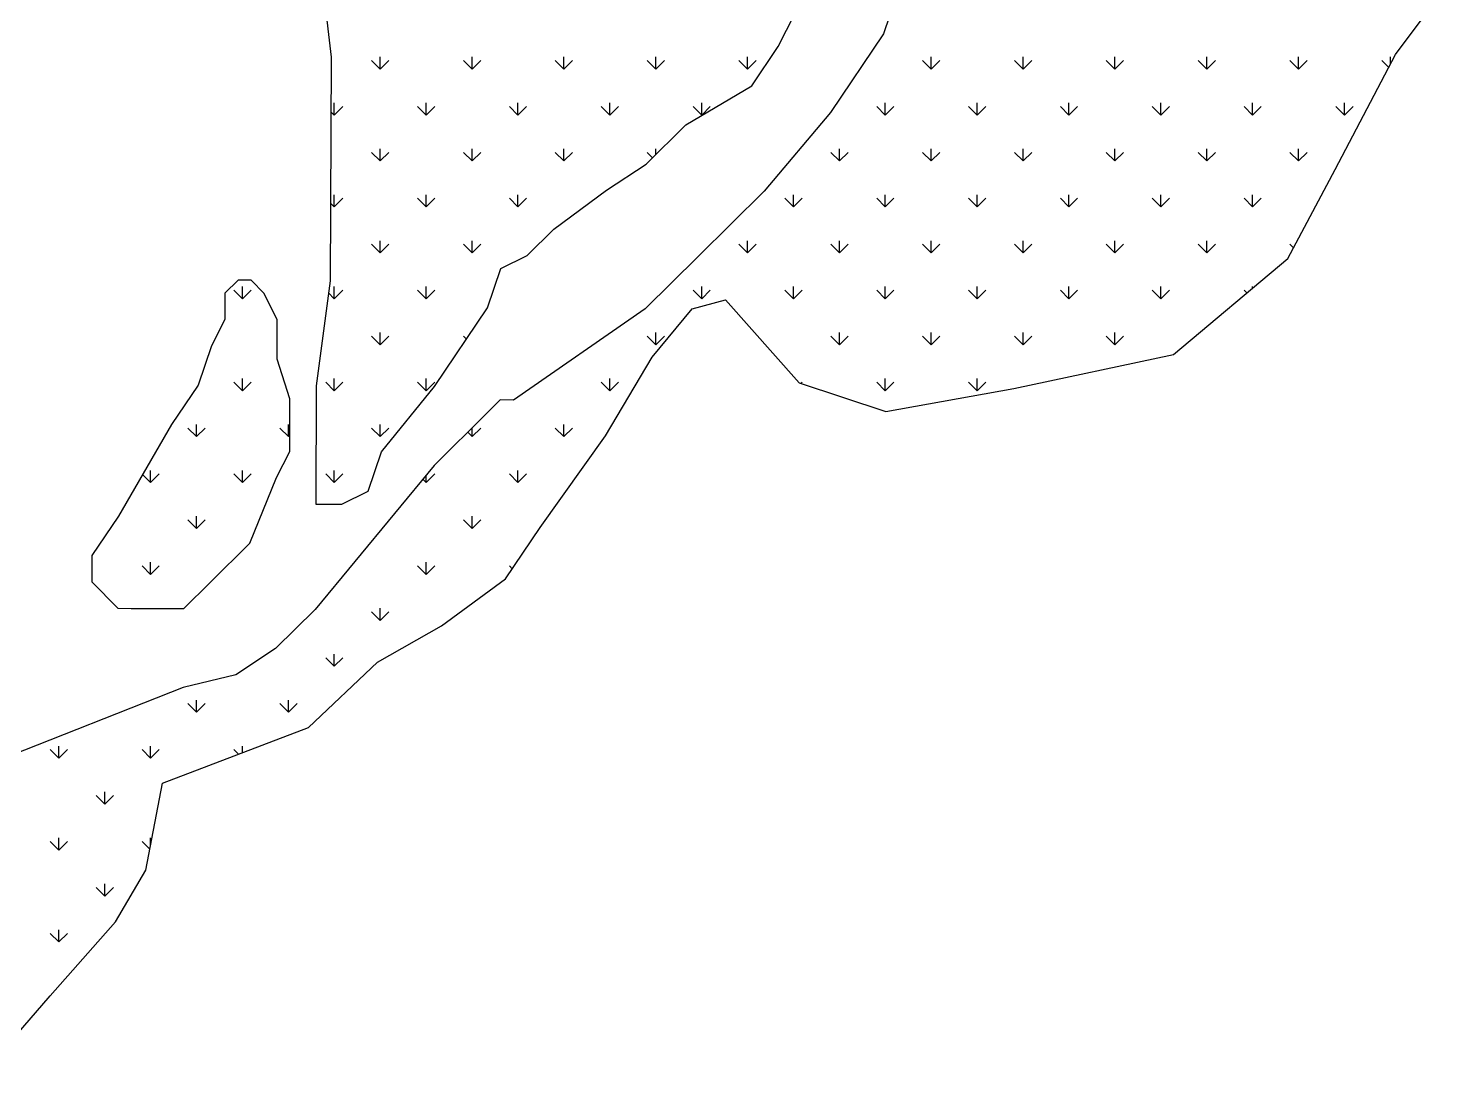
# Model space of a CAD drawing. Header units: metres. Extents: x 335517 to 338331, y 1782039 to 1785453.
# Drawn here: x 336234.1 to 336673, y 1783985.6 to 1784311.6 of the extents above; entities that cross this region are included whole.
import ezdxf

# ---------------------------------------------------------------- set-up
doc = ezdxf.new("R2010")
doc.units = ezdxf.units.M
doc.layers.add('MANGROOVES', color=112, linetype='Continuous')

msp = doc.modelspace()

# ---------------------------------------------------------------- linework, layer by layer
at = {"layer": 'MANGROOVES'}
for p, q in [((336323.47, 1784335.2), (336327.34, 1784302.8)), ((336464.98, 1784306.08), (336477.26, 1784330.31)), ((336505.61, 1784334.2), (336497.38, 1784309.95)), ((336655.09, 1784303.6), (336672.97, 1784327.46)), ((336497.38, 1784309.95), (336481.06, 1784285.75)), ((336456.82, 1784293.98), (336464.98, 1784306.08)), ((336636.52, 1784268.22), (336655.09, 1784303.6)), ((336327.34, 1784302.8), (336326.95, 1784233.97)), ((336436.51, 1784281.95), (336456.82, 1784293.98)), ((336424.3, 1784269.87), (336436.51, 1784281.95)), ((336481.06, 1784285.75), (336460.68, 1784261.57)), ((336412.11, 1784261.84), (336424.3, 1784269.87)), ((336621.95, 1784240.79), (336636.52, 1784268.22)), ((336395.85, 1784249.79), (336412.11, 1784261.84)), ((336460.68, 1784261.57), (336440.33, 1784241.44)), ((336387.71, 1784241.74), (336395.85, 1784249.79)), ((336379.6, 1784237.73), (336387.71, 1784241.74)), ((336440.33, 1784241.44), (336424.05, 1784225.34)), ((336586.68, 1784211.24), (336621.95, 1784240.79)), ((336298.62, 1784234.13), (336294.55, 1784230.11)), ((336302.67, 1784234.11), (336298.62, 1784234.13)), ((336306.69, 1784230.04), (336302.67, 1784234.11)), ((336326.95, 1784233.97), (336322.73, 1784201.61)), ((336375.48, 1784225.61), (336379.6, 1784237.73)), ((336294.55, 1784230.11), (336294.51, 1784222.01)), ((336310.7, 1784221.92), (336306.69, 1784230.04)), ((336359.16, 1784201.41), (336375.48, 1784225.61)), ((336424.05, 1784225.34), (336383.42, 1784197.23)), ((336426.21, 1784210.41), (336438.44, 1784225.28)), ((336438.44, 1784225.28), (336448.73, 1784228.03)), ((336448.73, 1784228.03), (336471.41, 1784202.54)), ((336294.51, 1784222.01), (336290.41, 1784213.94)), ((336310.63, 1784209.77), (336310.7, 1784221.92)), ((336290.41, 1784213.94), (336286.3, 1784201.81)), ((336314.61, 1784197.61), (336310.63, 1784209.77)), ((336411.75, 1784186.22), (336426.21, 1784210.41)), ((336537.56, 1784200.77), (336586.68, 1784211.24)), ((336286.3, 1784201.81), (336278.14, 1784189.71)), ((336322.73, 1784201.61), (336322.53, 1784165.18)), ((336342.85, 1784181.26), (336359.16, 1784201.41)), ((336471.41, 1784202.54), (336498.14, 1784193.67)), ((336498.14, 1784193.67), (336537.56, 1784200.77)), ((336314.52, 1784181.41), (336314.61, 1784197.61)), ((336379.37, 1784197.25), (336371.23, 1784189.2)), ((336383.42, 1784197.23), (336379.37, 1784197.25)), ((336278.14, 1784189.71), (336261.79, 1784161.46)), ((336371.23, 1784189.2), (336363.09, 1784181.15)), ((336391.67, 1784158.01), (336411.75, 1784186.22)), ((336310.43, 1784173.34), (336314.52, 1784181.41)), ((336338.74, 1784169.13), (336342.85, 1784181.26)), ((336363.09, 1784181.15), (336359.02, 1784177.12)), ((336359.02, 1784177.12), (336322.35, 1784132.79)), ((336302.22, 1784153.14), (336310.43, 1784173.34)), ((336330.62, 1784165.13), (336338.74, 1784169.13)), ((336322.53, 1784165.18), (336330.62, 1784165.13)), ((336261.79, 1784161.46), (336253.63, 1784149.36)), ((336380.99, 1784142.2), (336391.67, 1784158.01)), ((336290.01, 1784141.07), (336302.22, 1784153.14)), ((336253.63, 1784149.36), (336253.58, 1784141.27)), ((336253.58, 1784141.27), (336261.63, 1784133.13)), ((336361.29, 1784127.68), (336380.99, 1784142.2)), ((336281.87, 1784133.01), (336290.01, 1784141.07)), ((336261.63, 1784133.13), (336265.68, 1784133.1)), ((336265.68, 1784133.1), (336269.73, 1784133.08)), ((336269.73, 1784133.08), (336281.87, 1784133.01)), ((336322.35, 1784132.79), (336310.14, 1784120.71)), ((336341.61, 1784116.58), (336361.29, 1784127.68)), ((336310.14, 1784120.71), (336297.95, 1784112.68)), ((336320.32, 1784096.47), (336341.61, 1784116.58)), ((336297.95, 1784112.68), (336281.74, 1784108.72)), ((336281.74, 1784108.72), (336220.89, 1784084.77)), ((336275.34, 1784079.33), (336320.32, 1784096.47)), ((336270.22, 1784052.53), (336275.34, 1784079.33)), ((336260.9, 1784036.57), (336270.22, 1784052.53)), ((336240.73, 1784013.81), (336260.9, 1784036.57)), ((336216.29, 1783985.61), (336240.73, 1784013.81))]:
    msp.add_line(p, q, dxfattribs=at)
at = {"layer": 'MANGROOVES', "linetype": 'Continuous'}
for p, q in [((336342.41, 1784299.11), (336339.76, 1784301.76)), ((336342.41, 1784299.11), (336342.41, 1784302.86)), ((336342.41, 1784299.11), (336345.06, 1784301.76)), ((336370.7, 1784299.11), (336368.04, 1784301.76)), ((336370.7, 1784299.11), (336370.7, 1784302.86)), ((336370.7, 1784299.11), (336373.35, 1784301.76)), ((336398.98, 1784299.11), (336396.33, 1784301.76)), ((336398.98, 1784299.11), (336398.98, 1784302.86)), ((336398.98, 1784299.11), (336401.63, 1784301.76)), ((336427.26, 1784299.11), (336424.61, 1784301.76)), ((336427.26, 1784299.11), (336427.26, 1784302.86)), ((336427.26, 1784299.11), (336429.92, 1784301.76)), ((336455.55, 1784299.11), (336452.9, 1784301.76)), ((336455.55, 1784299.11), (336455.55, 1784302.86)), ((336455.55, 1784299.11), (336458.2, 1784301.76)), ((336512.12, 1784299.11), (336509.47, 1784301.76)), ((336512.12, 1784299.11), (336512.12, 1784302.86)), ((336512.12, 1784299.11), (336514.77, 1784301.76)), ((336540.4, 1784299.11), (336537.75, 1784301.76)), ((336540.4, 1784299.11), (336540.4, 1784302.86)), ((336540.4, 1784299.11), (336543.05, 1784301.76)), ((336568.69, 1784299.11), (336566.03, 1784301.76)), ((336568.69, 1784299.11), (336568.69, 1784302.86)), ((336568.69, 1784299.11), (336571.34, 1784301.76)), ((336596.97, 1784299.11), (336594.32, 1784301.76)), ((336596.97, 1784299.11), (336596.97, 1784302.86)), ((336596.97, 1784299.11), (336599.62, 1784301.76)), ((336625.25, 1784299.11), (336622.6, 1784301.76)), ((336625.25, 1784299.11), (336625.25, 1784302.86)), ((336625.25, 1784299.11), (336627.91, 1784301.76)), ((336653.01, 1784299.64), (336650.89, 1784301.76)), ((336653.54, 1784300.65), (336653.54, 1784302.86)), ((336328.27, 1784284.97), (336328.27, 1784288.72)), ((336328.27, 1784284.97), (336330.92, 1784287.62)), ((336356.55, 1784284.97), (336353.9, 1784287.62)), ((336356.55, 1784284.97), (336356.55, 1784288.72)), ((336356.55, 1784284.97), (336359.21, 1784287.62)), ((336384.84, 1784284.97), (336382.19, 1784287.62)), ((336384.84, 1784284.97), (336384.84, 1784288.72)), ((336384.84, 1784284.97), (336387.49, 1784287.62)), ((336413.12, 1784284.97), (336410.47, 1784287.62)), ((336413.12, 1784284.97), (336413.12, 1784288.72)), ((336413.12, 1784284.97), (336415.77, 1784287.62)), ((336441.41, 1784284.97), (336438.75, 1784287.62)), ((336441.41, 1784284.97), (336441.41, 1784288.72)), ((336441.41, 1784284.97), (336444.06, 1784287.62)), ((336497.97, 1784284.97), (336495.32, 1784287.62)), ((336497.97, 1784284.97), (336497.97, 1784288.72)), ((336497.97, 1784284.97), (336500.63, 1784287.62)), ((336526.26, 1784284.97), (336523.61, 1784287.62)), ((336526.26, 1784284.97), (336526.26, 1784288.72)), ((336526.26, 1784284.97), (336528.91, 1784287.62)), ((336554.54, 1784284.97), (336551.89, 1784287.62)), ((336554.54, 1784284.97), (336554.54, 1784288.72)), ((336554.54, 1784284.97), (336557.2, 1784287.62)), ((336582.83, 1784284.97), (336580.18, 1784287.62)), ((336582.83, 1784284.97), (336582.83, 1784288.72)), ((336582.83, 1784284.97), (336585.48, 1784287.62)), ((336611.11, 1784284.97), (336608.46, 1784287.62)), ((336611.11, 1784284.97), (336611.11, 1784288.72)), ((336611.11, 1784284.97), (336613.76, 1784287.62)), ((336639.4, 1784284.97), (336636.74, 1784287.62)), ((336639.4, 1784284.97), (336639.4, 1784288.72)), ((336639.4, 1784284.97), (336642.05, 1784287.62)), ((336328.27, 1784284.97), (336327.24, 1784285.99)), ((336342.41, 1784270.83), (336339.76, 1784273.48)), ((336342.41, 1784270.83), (336342.41, 1784274.58)), ((336342.41, 1784270.83), (336345.06, 1784273.48)), ((336370.7, 1784270.83), (336368.04, 1784273.48)), ((336370.7, 1784270.83), (336370.7, 1784274.58)), ((336370.7, 1784270.83), (336373.35, 1784273.48)), ((336398.98, 1784270.83), (336396.33, 1784273.48)), ((336398.98, 1784270.83), (336398.98, 1784274.58)), ((336398.98, 1784270.83), (336401.63, 1784273.48)), ((336426.27, 1784271.82), (336424.61, 1784273.48)), ((336427.26, 1784272.8), (336427.26, 1784274.58)), ((336483.83, 1784270.83), (336481.18, 1784273.48)), ((336483.83, 1784270.83), (336483.83, 1784274.58)), ((336483.83, 1784270.83), (336486.48, 1784273.48)), ((336512.12, 1784270.83), (336509.47, 1784273.48)), ((336512.12, 1784270.83), (336512.12, 1784274.58)), ((336512.12, 1784270.83), (336514.77, 1784273.48)), ((336540.4, 1784270.83), (336537.75, 1784273.48)), ((336540.4, 1784270.83), (336540.4, 1784274.58)), ((336540.4, 1784270.83), (336543.05, 1784273.48)), ((336568.69, 1784270.83), (336566.03, 1784273.48)), ((336568.69, 1784270.83), (336568.69, 1784274.58)), ((336568.69, 1784270.83), (336571.34, 1784273.48)), ((336596.97, 1784270.83), (336594.32, 1784273.48)), ((336596.97, 1784270.83), (336596.97, 1784274.58)), ((336596.97, 1784270.83), (336599.62, 1784273.48)), ((336625.25, 1784270.83), (336622.6, 1784273.48)), ((336625.25, 1784270.83), (336625.25, 1784274.58)), ((336625.25, 1784270.83), (336627.91, 1784273.48)), ((336328.27, 1784256.68), (336328.27, 1784260.43)), ((336356.55, 1784256.68), (336356.55, 1784260.43)), ((336384.84, 1784256.68), (336384.84, 1784260.43)), ((336469.69, 1784256.68), (336469.69, 1784260.43)), ((336497.97, 1784256.68), (336497.97, 1784260.43)), ((336526.26, 1784256.68), (336526.26, 1784260.43)), ((336554.54, 1784256.68), (336554.54, 1784260.43)), ((336582.83, 1784256.68), (336582.83, 1784260.43)), ((336611.11, 1784256.68), (336611.11, 1784260.43)), ((336328.27, 1784256.68), (336327.09, 1784257.87)), ((336328.27, 1784256.68), (336330.92, 1784259.33)), ((336356.55, 1784256.68), (336353.9, 1784259.33)), ((336356.55, 1784256.68), (336359.21, 1784259.33)), ((336384.84, 1784256.68), (336382.19, 1784259.33)), ((336384.84, 1784256.68), (336387.49, 1784259.33)), ((336469.69, 1784256.68), (336467.04, 1784259.33)), ((336469.69, 1784256.68), (336472.34, 1784259.33)), ((336497.97, 1784256.68), (336495.32, 1784259.33)), ((336497.97, 1784256.68), (336500.63, 1784259.33)), ((336526.26, 1784256.68), (336523.61, 1784259.33)), ((336526.26, 1784256.68), (336528.91, 1784259.33)), ((336554.54, 1784256.68), (336551.89, 1784259.33)), ((336554.54, 1784256.68), (336557.2, 1784259.33)), ((336582.83, 1784256.68), (336580.18, 1784259.33)), ((336582.83, 1784256.68), (336585.48, 1784259.33)), ((336611.11, 1784256.68), (336608.46, 1784259.33)), ((336611.11, 1784256.68), (336613.76, 1784259.33)), ((336342.41, 1784242.54), (336339.76, 1784245.19)), ((336342.41, 1784242.54), (336342.41, 1784246.29)), ((336342.41, 1784242.54), (336345.06, 1784245.19)), ((336370.7, 1784242.54), (336368.04, 1784245.19)), ((336370.7, 1784242.54), (336370.7, 1784246.29)), ((336370.7, 1784242.54), (336373.35, 1784245.19)), ((336455.55, 1784242.54), (336452.9, 1784245.19)), ((336455.55, 1784242.54), (336455.55, 1784246.29)), ((336455.55, 1784242.54), (336458.2, 1784245.19)), ((336483.83, 1784242.54), (336481.18, 1784245.19)), ((336483.83, 1784242.54), (336483.83, 1784246.29)), ((336483.83, 1784242.54), (336486.48, 1784245.19)), ((336512.12, 1784242.54), (336509.47, 1784245.19)), ((336512.12, 1784242.54), (336512.12, 1784246.29)), ((336512.12, 1784242.54), (336514.77, 1784245.19)), ((336540.4, 1784242.54), (336537.75, 1784245.19)), ((336540.4, 1784242.54), (336540.4, 1784246.29)), ((336540.4, 1784242.54), (336543.05, 1784245.19)), ((336568.69, 1784242.54), (336566.03, 1784245.19)), ((336568.69, 1784242.54), (336568.69, 1784246.29)), ((336568.69, 1784242.54), (336571.34, 1784245.19)), ((336596.97, 1784242.54), (336594.32, 1784245.19)), ((336596.97, 1784242.54), (336596.97, 1784246.29)), ((336596.97, 1784242.54), (336599.62, 1784245.19)), ((336623.7, 1784244.09), (336622.6, 1784245.19)), ((336299.99, 1784228.4), (336297.33, 1784231.05)), ((336299.99, 1784228.4), (336299.99, 1784232.15)), ((336299.99, 1784228.4), (336302.64, 1784231.05)), ((336328.27, 1784228.4), (336326.46, 1784230.21)), ((336328.27, 1784228.4), (336328.27, 1784232.15)), ((336328.27, 1784228.4), (336330.92, 1784231.05)), ((336356.55, 1784228.4), (336353.9, 1784231.05)), ((336356.55, 1784228.4), (336356.55, 1784232.15)), ((336356.55, 1784228.4), (336359.21, 1784231.05)), ((336441.41, 1784228.4), (336438.75, 1784231.05)), ((336441.41, 1784228.4), (336441.41, 1784232.15)), ((336441.41, 1784228.4), (336444.06, 1784231.05)), ((336469.69, 1784228.4), (336467.04, 1784231.05)), ((336469.69, 1784228.4), (336469.69, 1784232.15)), ((336469.69, 1784228.4), (336472.34, 1784231.05)), ((336497.97, 1784228.4), (336495.32, 1784231.05)), ((336497.97, 1784228.4), (336497.97, 1784232.15)), ((336497.97, 1784228.4), (336500.63, 1784231.05)), ((336526.26, 1784228.4), (336523.61, 1784231.05)), ((336526.26, 1784228.4), (336526.26, 1784232.15)), ((336526.26, 1784228.4), (336528.91, 1784231.05)), ((336554.54, 1784228.4), (336551.89, 1784231.05)), ((336554.54, 1784228.4), (336554.54, 1784232.15)), ((336554.54, 1784228.4), (336557.2, 1784231.05)), ((336582.83, 1784228.4), (336580.18, 1784231.05)), ((336582.83, 1784228.4), (336582.83, 1784232.15)), ((336582.83, 1784228.4), (336585.48, 1784231.05)), ((336609.31, 1784230.2), (336608.46, 1784231.05)), ((336611.11, 1784231.71), (336611.11, 1784232.15)), ((336342.41, 1784214.26), (336339.76, 1784216.91)), ((336342.41, 1784214.26), (336342.41, 1784218.01)), ((336342.41, 1784214.26), (336345.06, 1784216.91)), ((336368.98, 1784215.97), (336368.04, 1784216.91)), ((336427.26, 1784214.26), (336424.61, 1784216.91)), ((336427.26, 1784214.26), (336427.26, 1784218.01)), ((336427.26, 1784214.26), (336429.92, 1784216.91)), ((336483.83, 1784214.26), (336481.18, 1784216.91)), ((336483.83, 1784214.26), (336483.83, 1784218.01)), ((336483.83, 1784214.26), (336486.48, 1784216.91)), ((336512.12, 1784214.26), (336509.47, 1784216.91)), ((336512.12, 1784214.26), (336512.12, 1784218.01)), ((336512.12, 1784214.26), (336514.77, 1784216.91)), ((336540.4, 1784214.26), (336537.75, 1784216.91)), ((336540.4, 1784214.26), (336540.4, 1784218.01)), ((336540.4, 1784214.26), (336543.05, 1784216.91)), ((336568.69, 1784214.26), (336566.03, 1784216.91)), ((336568.69, 1784214.26), (336568.69, 1784218.01)), ((336568.69, 1784214.26), (336571.34, 1784216.91)), ((336299.99, 1784200.11), (336297.33, 1784202.77)), ((336299.99, 1784200.12), (336299.99, 1784203.87)), ((336299.99, 1784200.11), (336302.64, 1784202.77)), ((336328.27, 1784200.11), (336325.62, 1784202.77)), ((336328.27, 1784200.12), (336328.27, 1784203.87)), ((336328.27, 1784200.11), (336330.92, 1784202.77)), ((336356.55, 1784200.11), (336353.9, 1784202.77)), ((336356.55, 1784200.12), (336356.55, 1784203.87)), ((336356.55, 1784200.11), (336359.21, 1784202.77)), ((336413.12, 1784200.11), (336410.47, 1784202.77)), ((336413.12, 1784200.12), (336413.12, 1784203.87)), ((336413.12, 1784200.11), (336415.77, 1784202.77)), ((336471.94, 1784202.36), (336472.34, 1784202.77)), ((336497.97, 1784200.11), (336495.32, 1784202.77)), ((336497.97, 1784200.12), (336497.97, 1784203.87)), ((336497.97, 1784200.11), (336500.63, 1784202.77)), ((336526.26, 1784200.11), (336523.61, 1784202.77)), ((336526.26, 1784200.12), (336526.26, 1784203.87)), ((336526.26, 1784200.11), (336528.91, 1784202.77)), ((336285.84, 1784185.97), (336285.84, 1784189.72)), ((336314.13, 1784185.97), (336314.13, 1784189.72)), ((336342.41, 1784185.97), (336342.41, 1784189.72)), ((336398.98, 1784185.97), (336398.98, 1784189.72)), ((336285.84, 1784185.97), (336283.19, 1784188.62)), ((336285.84, 1784185.97), (336288.49, 1784188.62)), ((336314.13, 1784185.97), (336311.48, 1784188.62)), ((336314.13, 1784185.97), (336314.55, 1784186.39)), ((336342.41, 1784185.97), (336339.76, 1784188.62)), ((336342.41, 1784185.97), (336345.06, 1784188.62)), ((336370.7, 1784185.97), (336369.34, 1784187.33)), ((336370.7, 1784185.97), (336370.7, 1784188.67)), ((336370.7, 1784185.97), (336373.35, 1784188.62)), ((336398.98, 1784185.97), (336396.33, 1784188.62)), ((336398.98, 1784185.97), (336401.63, 1784188.62)), ((336271.7, 1784171.83), (336269.22, 1784174.31)), ((336271.7, 1784171.83), (336271.7, 1784175.58)), ((336271.7, 1784171.83), (336274.35, 1784174.48)), ((336299.99, 1784171.83), (336297.33, 1784174.48)), ((336299.99, 1784171.83), (336299.99, 1784175.58)), ((336299.99, 1784171.83), (336302.64, 1784174.48)), ((336328.27, 1784171.83), (336325.62, 1784174.48)), ((336328.27, 1784171.83), (336328.27, 1784175.58)), ((336328.27, 1784171.83), (336330.92, 1784174.48)), ((336356.55, 1784171.83), (336355.51, 1784172.87)), ((336356.55, 1784171.83), (336359.21, 1784174.48)), ((336356.55, 1784171.83), (336356.55, 1784174.14)), ((336384.84, 1784171.83), (336382.19, 1784174.48)), ((336384.84, 1784171.83), (336384.84, 1784175.58)), ((336384.84, 1784171.83), (336387.49, 1784174.48)), ((336285.84, 1784157.69), (336283.19, 1784160.34)), ((336285.84, 1784157.69), (336285.84, 1784161.44)), ((336285.84, 1784157.69), (336288.49, 1784160.34)), ((336370.7, 1784157.69), (336368.04, 1784160.34)), ((336370.7, 1784157.69), (336370.7, 1784161.44)), ((336370.7, 1784157.69), (336373.35, 1784160.34)), ((336271.7, 1784143.55), (336269.05, 1784146.2)), ((336271.7, 1784143.55), (336271.7, 1784147.3)), ((336271.7, 1784143.55), (336274.35, 1784146.2)), ((336356.55, 1784143.55), (336353.9, 1784146.2)), ((336356.55, 1784143.55), (336356.55, 1784147.3)), ((336356.55, 1784143.55), (336359.21, 1784146.2)), ((336383.09, 1784145.3), (336382.19, 1784146.2)), ((336342.41, 1784129.4), (336342.41, 1784133.15)), ((336342.41, 1784129.4), (336339.76, 1784132.06)), ((336342.41, 1784129.4), (336345.06, 1784132.06)), ((336328.27, 1784115.26), (336325.62, 1784117.91)), ((336328.27, 1784115.26), (336328.27, 1784119.01)), ((336328.27, 1784115.26), (336330.92, 1784117.91)), ((336285.84, 1784101.12), (336283.19, 1784103.77)), ((336285.84, 1784101.12), (336285.84, 1784104.87)), ((336285.84, 1784101.12), (336288.49, 1784103.77)), ((336314.13, 1784101.12), (336311.48, 1784103.77)), ((336314.13, 1784101.12), (336314.13, 1784104.87)), ((336314.13, 1784101.12), (336316.78, 1784103.77)), ((336243.42, 1784086.98), (336240.76, 1784089.63)), ((336243.42, 1784086.98), (336243.42, 1784090.73)), ((336243.42, 1784086.98), (336246.07, 1784089.63)), ((336271.7, 1784086.98), (336269.05, 1784089.63)), ((336271.7, 1784086.98), (336271.7, 1784090.73)), ((336271.7, 1784086.98), (336274.35, 1784089.63)), ((336298.72, 1784088.24), (336297.33, 1784089.63)), ((336299.99, 1784088.72), (336299.99, 1784090.73)), ((336257.56, 1784072.84), (336254.91, 1784075.49)), ((336257.56, 1784072.84), (336257.56, 1784076.59)), ((336257.56, 1784072.84), (336260.21, 1784075.49)), ((336243.42, 1784058.69), (336243.42, 1784062.44)), ((336271.7, 1784060.29), (336271.7, 1784062.44)), ((336243.42, 1784058.69), (336240.76, 1784061.34)), ((336243.42, 1784058.69), (336246.07, 1784061.34)), ((336271.44, 1784058.95), (336269.05, 1784061.34)), ((336257.56, 1784044.55), (336254.91, 1784047.2)), ((336257.56, 1784044.55), (336257.56, 1784048.3)), ((336257.56, 1784044.55), (336260.21, 1784047.2)), ((336243.42, 1784030.41), (336240.76, 1784033.06)), ((336243.42, 1784030.41), (336243.42, 1784034.16)), ((336243.42, 1784030.41), (336246.07, 1784033.06))]:
    msp.add_line(p, q, dxfattribs=at)

doc.saveas('drawing.dxf')
